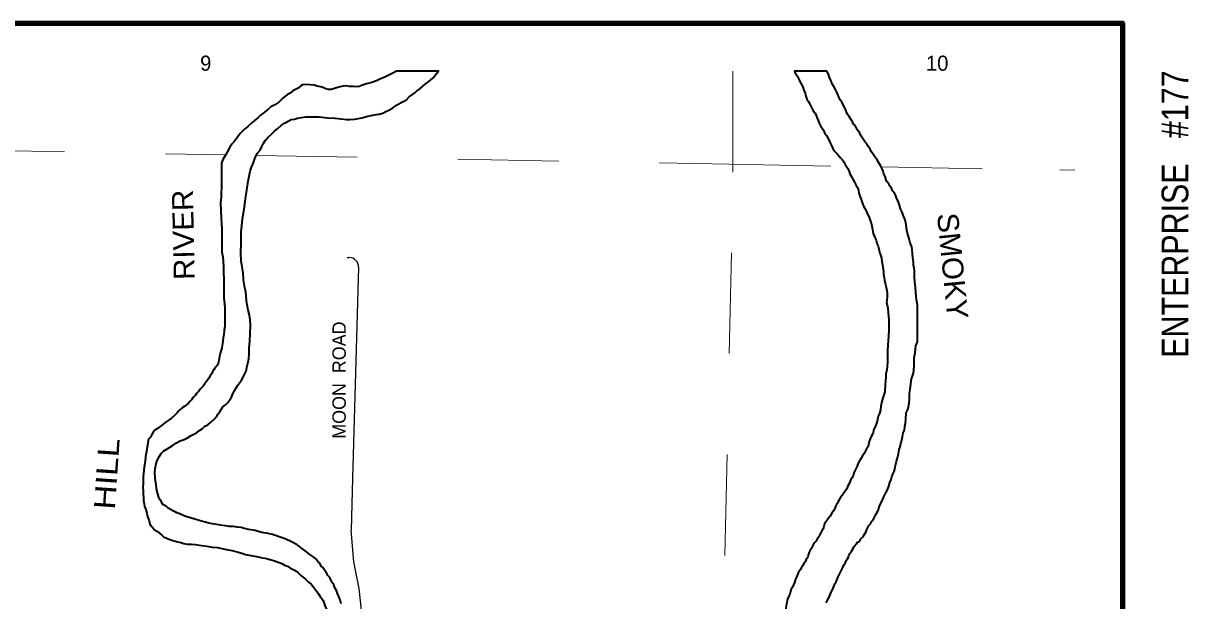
# Model space of a CAD drawing. Extents: x 149.11 to 153.06, y 38.56 to 42.5.
# Drawn here: x 151.904 to 153.06, y 41.931 to 42.503 of the extents above; entities that cross this region are included whole.
import ezdxf
from ezdxf.enums import TextEntityAlignment as Align

# ---------------------------------------------------------------- set-up
doc = ezdxf.new("R2010")
doc.units = 0
doc.header["$LTSCALE"] = 0.006
doc.linetypes.add('MEDIUM_DASHED', pattern=[4.5, 3, -1.5])
for name, color, linetype, lineweight in [('14', 7, 'Continuous', 25), ('15', 7, 'MEDIUM_DASHED', 13), ('25', 7, 'Continuous', 35), ('48', 7, 'Continuous', 106)]:
    doc.layers.add(name, color=color, linetype=linetype, lineweight=lineweight)
for name, color, linetype in [('29', 7, 'Continuous'), ('45', 7, 'Continuous'), ('49', 7, 'Continuous')]:
    doc.layers.add(name, color=color, linetype=linetype)

msp = doc.modelspace()

# ---------------------------------------------------------------- linework, layer by layer
at = {"layer": '14'}
for p, q in [((152.225379, 42.271023), (152.227462, 42.271023)), ((152.236742, 42.261364), (152.230682, 42.052462)), ((152.230682, 42.052462), (152.229356, 42.000758))]:
    msp.add_line(p, q, dxfattribs=at)
for points in [[(152.237311, 41.942992), (152.232008, 41.969318), (152.229356, 42.000758)], [(152.237689, 41.848674), (152.24053, 41.887121), (152.239962, 41.918561), (152.237311, 41.942992)]]:
    msp.add_lwpolyline(points, dxfattribs=at)
msp.add_arc((152.227246, 42.261573), 0.00947, 358.35118, 88.45069, dxfattribs=at)
at = {"layer": '15'}
for p, q in [((152.607765, 42.455682), (152.607765, 42.335227)), ((151.645265, 42.381439), (152.105114, 42.372727)), ((152.135227, 42.372159), (152.604545, 42.363447)), ((152.604545, 42.363447), (152.721212, 42.361364)), ((152.754924, 42.360795), (152.932008, 42.357576)), ((152.932008, 42.357576), (152.94678, 42.357765)), ((152.586742, 41.375947), (152.607765, 42.335227))]:
    msp.add_line(p, q, dxfattribs=at)
at = {"layer": '25'}
for points in [[(152.274242, 42.455682), (152.270644, 42.453598), (152.266667, 42.451705), (152.262879, 42.449811), (152.257765, 42.447727), (152.254356, 42.446023), (152.249811, 42.444318), (152.244697, 42.442992)], [(152.290152, 42.432386), (152.292614, 42.43428), (152.295076, 42.436742), (152.297538, 42.438258), (152.3, 42.440341), (152.302652, 42.442803), (152.305114, 42.444318), (152.307955, 42.44678), (152.310606, 42.448864), (152.312879, 42.451894), (152.315909, 42.455682), (152.274242, 42.455682)], [(152.71572, 42.425), (152.714205, 42.427273), (152.713068, 42.429356), (152.712121, 42.432008), (152.710795, 42.434848), (152.70947, 42.4375), (152.707765, 42.440341), (152.706061, 42.443182), (152.705114, 42.445833), (152.703598, 42.449432), (152.702462, 42.452652), (152.700947, 42.455682), (152.668561, 42.455682)], [(152.668561, 42.455682), (152.669886, 42.453409), (152.671591, 42.450947), (152.673295, 42.447538), (152.674432, 42.444886), (152.675947, 42.442424), (152.677083, 42.439962), (152.67822, 42.436742), (152.679356, 42.433902), (152.680114, 42.430871)], [(152.192614, 42.441667), (152.18447, 42.442424), (152.18125, 42.442235), (152.179545, 42.441098), (152.176705, 42.438826), (152.174053, 42.4375), (152.171591, 42.435985), (152.16875, 42.433712), (152.166098, 42.432386), (152.163636, 42.430492), (152.161553, 42.428977)], [(152.214773, 42.439205), (152.209848, 42.4375), (152.206439, 42.4375), (152.204167, 42.438258), (152.200568, 42.439773), (152.195644, 42.44072), (152.192614, 42.441667)], [(152.244697, 42.442992), (152.24072, 42.441667), (152.237311, 42.44053), (152.23428, 42.440152), (152.231818, 42.440341), (152.227652, 42.44053), (152.224053, 42.441098), (152.221591, 42.44072), (152.218371, 42.440152), (152.214773, 42.439205)], [(152.161553, 42.428977), (152.157576, 42.424811), (152.153788, 42.422348), (152.149811, 42.420265), (152.14678, 42.417614), (152.142992, 42.414773), (152.139394, 42.412121), (152.136932, 42.40947), (152.133144, 42.406439)], [(152.254167, 42.412689), (152.257197, 42.413068), (152.260795, 42.414015), (152.263826, 42.41553), (152.266856, 42.417045), (152.270265, 42.419129), (152.274242, 42.42197), (152.278788, 42.424432), (152.284091, 42.427273), (152.286932, 42.430303), (152.290152, 42.432386)], [(152.680114, 42.430871), (152.681061, 42.42803), (152.682386, 42.425947), (152.683712, 42.423485), (152.685795, 42.419697), (152.687311, 42.416288), (152.689205, 42.414015)], [(152.729167, 42.401705), (152.727462, 42.40322), (152.726326, 42.405303), (152.725, 42.407386), (152.723485, 42.410038), (152.721212, 42.413447), (152.719886, 42.416856), (152.717803, 42.421402), (152.71572, 42.425)], [(152.224621, 42.407576), (152.228409, 42.407576), (152.233144, 42.408144), (152.239962, 42.40928), (152.246023, 42.411174), (152.254167, 42.412689)], [(152.689205, 42.414015), (152.690341, 42.411553), (152.691477, 42.408902), (152.692424, 42.406629), (152.693371, 42.404167), (152.694697, 42.401515), (152.696402, 42.399242), (152.697727, 42.397159), (152.698674, 42.394508), (152.700568, 42.391856), (152.702462, 42.388258), (152.703788, 42.385417)], [(152.133144, 42.406439), (152.13125, 42.404735), (152.127083, 42.400758), (152.123485, 42.398106), (152.119318, 42.39375), (152.116856, 42.390341), (152.114205, 42.386553), (152.111174, 42.383333)], [(152.144508, 42.387311), (152.14678, 42.389773), (152.15, 42.392803), (152.15322, 42.396212), (152.157008, 42.399053), (152.160417, 42.402083), (152.163258, 42.403977), (152.169886, 42.407765)], [(152.169886, 42.407765), (152.173106, 42.407955), (152.176326, 42.408902), (152.180303, 42.409659), (152.18447, 42.410417), (152.19053, 42.410417), (152.197538, 42.410417)], [(152.197538, 42.410417), (152.206061, 42.40947), (152.213636, 42.408902), (152.224621, 42.407576)], [(152.74375, 42.378598), (152.742045, 42.380871), (152.740909, 42.383144), (152.739015, 42.385417), (152.736932, 42.388258), (152.735038, 42.391098), (152.733523, 42.394318), (152.730871, 42.397727), (152.729167, 42.401705)], [(152.111174, 42.383333), (152.10928, 42.380871), (152.106629, 42.376136), (152.104924, 42.372348), (152.102273, 42.368182), (152.100947, 42.364394), (152.100947, 42.360985), (152.100758, 42.356061)], [(152.13428, 42.370076), (152.136553, 42.374432), (152.139015, 42.377462), (152.14072, 42.380871), (152.142235, 42.383712), (152.144508, 42.387311)], [(152.703788, 42.385417), (152.705492, 42.382008), (152.706629, 42.379545), (152.707197, 42.378409), (152.708902, 42.375947), (152.711364, 42.373485), (152.714394, 42.369886)], [(152.758712, 42.351326), (152.757576, 42.353788), (152.756629, 42.356439), (152.755871, 42.358712), (152.754545, 42.361553), (152.752462, 42.364773), (152.750758, 42.367803), (152.748485, 42.370644), (152.746591, 42.373674), (152.744886, 42.375947), (152.74375, 42.378598)], [(152.127273, 42.346591), (152.128409, 42.351705), (152.129356, 42.356439), (152.130492, 42.360606), (152.132197, 42.364205), (152.13428, 42.370076)], [(152.714394, 42.369886), (152.716288, 42.367992), (152.717803, 42.365909), (152.719129, 42.363258), (152.720455, 42.361174), (152.72178, 42.35928), (152.722917, 42.35625), (152.723864, 42.353788), (152.725758, 42.350568)], [(152.100758, 42.356061), (152.100758, 42.341098), (152.100568, 42.33428), (152.100379, 42.330303), (152.1, 42.325758)], [(152.123295, 42.31875), (152.123864, 42.323864), (152.124621, 42.329356), (152.125758, 42.335417), (152.127273, 42.346591)], [(152.725758, 42.350568), (152.726705, 42.348674), (152.72803, 42.346402), (152.728977, 42.344318), (152.730114, 42.342235), (152.731439, 42.340341), (152.732197, 42.337689), (152.732576, 42.335038), (152.733333, 42.332765), (152.734091, 42.330871), (152.734848, 42.329167), (152.735417, 42.327273)], [(152.771591, 42.326705), (152.770455, 42.328977), (152.769697, 42.331061), (152.768939, 42.332955), (152.767803, 42.335417), (152.766098, 42.337121), (152.764962, 42.339583), (152.763636, 42.341477), (152.7625, 42.343939), (152.760227, 42.34678), (152.758712, 42.351326)], [(152.1, 42.325758), (152.100189, 42.317235), (152.100379, 42.310227), (152.100758, 42.304356), (152.101136, 42.299242)], [(152.120265, 42.296402), (152.121023, 42.302462), (152.12178, 42.30947), (152.122538, 42.314773), (152.123295, 42.31875)], [(152.735417, 42.327273), (152.736174, 42.324621), (152.737121, 42.32197), (152.738258, 42.320265), (152.739583, 42.317992), (152.74072, 42.31553), (152.741667, 42.313258), (152.742803, 42.310985), (152.743561, 42.308712), (152.744697, 42.30625), (152.745455, 42.302462)], [(152.779545, 42.303409), (152.778788, 42.307008), (152.777841, 42.309848), (152.776705, 42.313068), (152.775568, 42.315909), (152.774053, 42.319318), (152.772917, 42.322727), (152.771591, 42.326705)], [(152.101136, 42.299242), (152.101136, 42.292045), (152.101326, 42.286174), (152.101326, 42.28125), (152.101326, 42.276326), (152.102083, 42.27178)], [(152.119886, 42.275758), (152.120265, 42.28447), (152.120265, 42.296402)], [(152.745455, 42.302462), (152.746212, 42.298864), (152.746402, 42.29678), (152.74697, 42.294318), (152.747727, 42.292803), (152.748674, 42.29072), (152.749811, 42.288068), (152.750568, 42.285038), (152.751705, 42.282386), (152.752841, 42.277841)], [(152.785038, 42.281629), (152.784091, 42.283902), (152.783144, 42.286553), (152.782576, 42.289394), (152.781818, 42.291856), (152.781061, 42.295265), (152.780303, 42.297727), (152.779545, 42.303409)], [(152.122159, 42.255492), (152.121591, 42.259659), (152.120833, 42.263636), (152.120265, 42.267235), (152.119886, 42.275758)], [(152.752841, 42.277841), (152.753409, 42.275189), (152.754356, 42.272538), (152.755114, 42.270265), (152.755492, 42.267045), (152.756061, 42.263636), (152.756629, 42.25928), (152.757008, 42.257386)], [(152.787879, 42.252273), (152.787689, 42.257955), (152.7875, 42.260417), (152.786932, 42.263258), (152.786742, 42.266856), (152.786174, 42.270644), (152.785985, 42.274811), (152.785038, 42.281629)], [(152.102083, 42.27178), (152.102462, 42.267424), (152.102652, 42.260985), (152.10303, 42.245076), (152.10303, 42.238826)], [(152.125568, 42.228409), (152.125379, 42.232765), (152.125, 42.237121), (152.123864, 42.241098), (152.123295, 42.245076), (152.122538, 42.248864), (152.122159, 42.255492)], [(152.757008, 42.257386), (152.757197, 42.254356), (152.757765, 42.251326), (152.757955, 42.248485), (152.758902, 42.245455), (152.759659, 42.241667), (152.760795, 42.236174)], [(152.79072, 42.223485), (152.79053, 42.226136), (152.789962, 42.229167), (152.789394, 42.232955), (152.789205, 42.236742), (152.788826, 42.241288), (152.788258, 42.246402), (152.787879, 42.252273)], [(152.10303, 42.238826), (152.10303, 42.230303), (152.103788, 42.225379), (152.104167, 42.220455), (152.104167, 42.214962)], [(152.129545, 42.203788), (152.129356, 42.209091), (152.128598, 42.214015), (152.127273, 42.218939), (152.126136, 42.224242), (152.125568, 42.228409)], [(152.760795, 42.236174), (152.760795, 42.232008), (152.760417, 42.228788), (152.760038, 42.225947), (152.760606, 42.223864), (152.761553, 42.220644), (152.761742, 42.216098), (152.762311, 42.209091)], [(152.104167, 42.214962), (152.103977, 42.202652), (152.103409, 42.198864), (152.10303, 42.194508), (152.102462, 42.191856), (152.102273, 42.188258)], [(152.788447, 42.176515), (152.788826, 42.180114), (152.789205, 42.183333), (152.79072, 42.187311), (152.79072, 42.199432), (152.79072, 42.223485)], [(152.12822, 42.181439), (152.128788, 42.187689), (152.129545, 42.203788)], [(152.762311, 42.209091), (152.762311, 42.204167), (152.762311, 42.199432), (152.761932, 42.193182), (152.761364, 42.18428)], [(152.102273, 42.188258), (152.101136, 42.181629), (152.100568, 42.179167), (152.099621, 42.175947), (152.098864, 42.173295), (152.098106, 42.168939), (152.097538, 42.166288), (152.096402, 42.164015), (152.094886, 42.1625)], [(152.125947, 42.161932), (152.126894, 42.166098), (152.127841, 42.170455), (152.12822, 42.175758), (152.12822, 42.181439)], [(152.761364, 42.18428), (152.761174, 42.178409), (152.760985, 42.16875), (152.760606, 42.162121)], [(152.786174, 42.154545), (152.787121, 42.157955), (152.787311, 42.160038), (152.7875, 42.163258), (152.7875, 42.170644), (152.787689, 42.173485), (152.788447, 42.176515)], [(152.094886, 42.1625), (152.093371, 42.159659), (152.092045, 42.157576), (152.091098, 42.156061), (152.089583, 42.153788), (152.088258, 42.151515), (152.086932, 42.149621), (152.085606, 42.147727), (152.08428, 42.146402), (152.083333, 42.144508), (152.082197, 42.143182), (152.079924, 42.140909), (152.07822, 42.138636), (152.076894, 42.137121), (152.075947, 42.136174), (152.075, 42.13447)], [(152.112121, 42.135795), (152.113826, 42.138826), (152.115341, 42.141856), (152.117045, 42.144508), (152.119129, 42.147159), (152.120833, 42.150189), (152.122348, 42.152462), (152.124053, 42.155682), (152.125379, 42.158333), (152.125947, 42.161932)], [(152.760606, 42.162121), (152.760038, 42.158333), (152.75928, 42.155492), (152.75928, 42.152462), (152.759091, 42.148864), (152.758902, 42.144886)], [(152.782576, 42.126705), (152.782955, 42.131061), (152.782955, 42.136174), (152.783523, 42.140152), (152.78447, 42.148485), (152.784848, 42.150947), (152.786174, 42.154545)], [(152.075, 42.13447), (152.073674, 42.133144), (152.072348, 42.132386), (152.071023, 42.130114), (152.069318, 42.128409), (152.067992, 42.126515), (152.066098, 42.125189), (152.064394, 42.123674), (152.061932, 42.12197), (152.05947, 42.120076), (152.058144, 42.11875), (152.056818, 42.117045), (152.054545, 42.114773)], [(152.097538, 42.116098), (152.099053, 42.118182), (152.100379, 42.120455), (152.102273, 42.122917), (152.104924, 42.125), (152.107008, 42.127273), (152.10928, 42.130492), (152.110795, 42.132765), (152.112121, 42.135795)], [(152.758902, 42.144886), (152.758523, 42.138068), (152.757386, 42.135038), (152.756439, 42.132008), (152.755492, 42.12822), (152.754545, 42.123674), (152.753977, 42.120076), (152.75322, 42.116288)], [(152.779356, 42.110417), (152.779735, 42.117045), (152.78125, 42.120265), (152.782008, 42.122727), (152.782576, 42.126705)], [(152.054545, 42.114773), (152.051326, 42.111932), (152.048106, 42.109659), (152.045076, 42.107576), (152.042614, 42.105682), (152.040152, 42.103598), (152.037311, 42.101705), (152.034848, 42.1), (152.033144, 42.098106), (152.031629, 42.095644), (152.030303, 42.092992), (152.028409, 42.090909)], [(152.073295, 42.096023), (152.076136, 42.097348), (152.079167, 42.099432), (152.081818, 42.101136), (152.08428, 42.103788), (152.087311, 42.105303), (152.089962, 42.107576), (152.093182, 42.110417), (152.096023, 42.113258), (152.097538, 42.116098)], [(152.75322, 42.116288), (152.751894, 42.113636), (152.751136, 42.110227), (152.75, 42.106818), (152.749053, 42.103977), (152.747538, 42.100947)], [(152.747538, 42.100947), (152.74678, 42.097727), (152.745833, 42.095455), (152.744886, 42.093561), (152.743939, 42.091477), (152.742992, 42.088636), (152.741856, 42.083712), (152.739962, 42.080871), (152.738068, 42.076705)], [(152.775, 42.088826), (152.775947, 42.093371), (152.776705, 42.097159), (152.777841, 42.1), (152.778409, 42.103409), (152.778788, 42.106818), (152.779356, 42.110417)], [(152.028409, 42.090909), (152.027273, 42.083523), (152.026326, 42.078788), (152.025379, 42.073674), (152.025, 42.068939), (152.024053, 42.063258)], [(152.047727, 42.081818), (152.052083, 42.08447), (152.05625, 42.0875), (152.059848, 42.089394), (152.063826, 42.09053), (152.067235, 42.092235), (152.070833, 42.094508), (152.073295, 42.096023)], [(152.771023, 42.072538), (152.77197, 42.076515), (152.772727, 42.080682), (152.773674, 42.083523), (152.774432, 42.086553), (152.775, 42.088826)], [(152.034848, 42.058144), (152.035038, 42.061553), (152.035795, 42.065152), (152.036742, 42.068939), (152.038068, 42.07197), (152.039205, 42.074053), (152.041098, 42.076705), (152.04375, 42.079545), (152.047727, 42.081818)], [(152.738068, 42.076705), (152.736364, 42.074432), (152.735038, 42.072159), (152.733333, 42.069508), (152.731818, 42.066667), (152.730871, 42.064205), (152.729545, 42.061553), (152.728598, 42.059659)], [(152.742424, 42.005492), (152.744129, 42.007197), (152.745455, 42.009848), (152.747348, 42.011742), (152.748295, 42.013826), (152.749432, 42.016477), (152.751136, 42.018939), (152.752083, 42.021402), (152.75322, 42.024621), (152.754924, 42.02822), (152.756061, 42.030682), (152.757197, 42.033333), (152.758523, 42.035795), (152.759659, 42.038447), (152.760985, 42.040909), (152.7625, 42.044508), (152.763258, 42.048106), (152.764583, 42.050947), (152.765341, 42.053788), (152.766477, 42.05625), (152.767614, 42.058902), (152.768182, 42.061174), (152.76875, 42.063636), (152.769318, 42.066288), (152.770076, 42.069318), (152.771023, 42.072538)], [(152.024053, 42.063258), (152.023295, 42.053598), (152.023106, 42.04697), (152.022727, 42.042992), (152.023106, 42.039773)], [(152.037689, 42.036932), (152.036553, 42.041667), (152.036174, 42.045833), (152.035417, 42.049432), (152.035038, 42.05303), (152.034848, 42.058144)], [(152.728598, 42.059659), (152.727841, 42.057765), (152.727083, 42.054545), (152.725758, 42.052462), (152.724432, 42.050379), (152.723295, 42.047538), (152.72178, 42.044886), (152.720644, 42.041856), (152.719129, 42.039394), (152.717614, 42.037311), (152.716288, 42.035038), (152.714015, 42.032765)], [(152.023106, 42.039773), (152.023485, 42.030303), (152.024053, 42.026894), (152.024621, 42.024432), (152.025947, 42.021402), (152.026894, 42.017803), (152.027462, 42.014394)], [(152.064394, 42.014773), (152.061553, 42.015909), (152.05947, 42.017045), (152.056629, 42.017992), (152.054924, 42.018939), (152.052652, 42.020076), (152.050379, 42.021212), (152.048106, 42.022538), (152.046212, 42.024242), (152.044129, 42.025758), (152.042424, 42.026705), (152.041477, 42.028977), (152.039962, 42.031061), (152.038826, 42.033333), (152.037689, 42.036932)], [(152.714015, 42.032765), (152.713068, 42.031061), (152.712121, 42.029167), (152.711553, 42.027652), (152.710606, 42.026136), (152.709659, 42.024242), (152.708712, 42.022348), (152.707386, 42.020076), (152.705871, 42.017803), (152.704167, 42.014773), (152.702652, 42.012689), (152.700189, 42.00928), (152.698674, 42.007008)], [(152.027462, 42.014394), (152.028977, 42.010227), (152.029924, 42.006818), (152.031629, 42.004356), (152.03447, 42.001326), (152.037311, 41.999621), (152.039583, 41.997538), (152.041667, 41.995833), (152.043371, 41.994318), (152.045644, 41.993182), (152.047917, 41.992235)], [(152.091856, 42.007197), (152.088258, 42.007765), (152.084848, 42.008712), (152.081061, 42.009659), (152.078598, 42.010417), (152.074432, 42.011742), (152.071212, 42.012689), (152.064394, 42.014773)], [(152.127841, 42.001515), (152.123295, 42.002652), (152.120455, 42.003409), (152.116477, 42.003977), (152.112689, 42.004545), (152.108333, 42.004545), (152.104924, 42.005114), (152.1, 42.005682), (152.096023, 42.006439), (152.091856, 42.007197)], [(152.698674, 42.007008), (152.698106, 42.004356), (152.697159, 42.002273), (152.695833, 42.000189), (152.694886, 41.998106), (152.69375, 41.996023), (152.693182, 41.994508), (152.691667, 41.992614), (152.690152, 41.989773), (152.688636, 41.988258), (152.687311, 41.986174), (152.686174, 41.983523)], [(152.157955, 41.994318), (152.154356, 41.995455), (152.151515, 41.996402), (152.148485, 41.997348), (152.145455, 41.997917), (152.142803, 41.998295), (152.139394, 41.998864), (152.134091, 42.000379), (152.127841, 42.001515)], [(152.723864, 41.977652), (152.725379, 41.980114), (152.726894, 41.982576), (152.727652, 41.98447), (152.729167, 41.985985), (152.730303, 41.987311), (152.731439, 41.988826), (152.732955, 41.989583), (152.733902, 41.990909), (152.73447, 41.992235), (152.736174, 41.99375), (152.737121, 41.995076), (152.738826, 41.997917), (152.739962, 41.999432), (152.74072, 42.001515), (152.741477, 42.003598), (152.742424, 42.005492)], [(152.047917, 41.992235), (152.052652, 41.99053), (152.057576, 41.989394), (152.060417, 41.988636), (152.063636, 41.987689), (152.066856, 41.987121), (152.071023, 41.986932), (152.075, 41.986553), (152.078977, 41.985985)], [(152.078977, 41.985985), (152.086364, 41.984848), (152.091667, 41.984091), (152.09697, 41.983523), (152.101136, 41.982765), (152.105871, 41.981629), (152.110985, 41.980682)], [(152.189394, 41.975947), (152.186932, 41.977841), (152.185038, 41.979356), (152.182386, 41.98125), (152.180114, 41.982955), (152.177841, 41.984848), (152.175947, 41.986364), (152.171591, 41.988636), (152.168182, 41.990152), (152.163068, 41.992614), (152.157955, 41.994318)], [(152.110985, 41.980682), (152.116288, 41.979356), (152.121023, 41.97803), (152.124621, 41.976705), (152.129924, 41.975758), (152.133712, 41.975), (152.137121, 41.974432), (152.141098, 41.973485), (152.143939, 41.973106)], [(152.143939, 41.973106), (152.147727, 41.972159), (152.152462, 41.970644), (152.155492, 41.969886), (152.160606, 41.967803), (152.163447, 41.966288), (152.166288, 41.965152), (152.168561, 41.963636), (152.171212, 41.962311), (152.173106, 41.961364), (152.174811, 41.960227)], [(152.208144, 41.953788), (152.20625, 41.955871), (152.205114, 41.957955), (152.203977, 41.960038), (152.202652, 41.961742), (152.201136, 41.963826), (152.199621, 41.965341), (152.198295, 41.968182), (152.196402, 41.969886), (152.194318, 41.972348), (152.192235, 41.974053), (152.189394, 41.975947)], [(152.686174, 41.983523), (152.685417, 41.982386), (152.68428, 41.981061), (152.683523, 41.979167), (152.682576, 41.975947), (152.682008, 41.974053), (152.680492, 41.97178), (152.679545, 41.969508), (152.67803, 41.967424), (152.677083, 41.96572), (152.675758, 41.963826), (152.674621, 41.961553), (152.672727, 41.95928), (152.671402, 41.956061)], [(152.710038, 41.949811), (152.712311, 41.954735), (152.714205, 41.958712), (152.71572, 41.961742), (152.717045, 41.964394), (152.718182, 41.966856), (152.719508, 41.968939), (152.720455, 41.971023), (152.721402, 41.972538), (152.722348, 41.974242), (152.722727, 41.975758), (152.723864, 41.977652)], [(152.174811, 41.960227), (152.176705, 41.958712), (152.179356, 41.956061), (152.182008, 41.953977), (152.18447, 41.951894), (152.186932, 41.949432), (152.189773, 41.947348), (152.191667, 41.945076), (152.194129, 41.941667), (152.195833, 41.939773), (152.19697, 41.937689), (152.198674, 41.935227), (152.200379, 41.933144), (152.201515, 41.931061)], [(152.219508, 41.927841), (152.218561, 41.931818), (152.217045, 41.935038), (152.21572, 41.938258), (152.214773, 41.941098), (152.213258, 41.94375), (152.212121, 41.946591), (152.210417, 41.948864), (152.209091, 41.951705), (152.208144, 41.953788)], [(152.671402, 41.956061), (152.670833, 41.954356), (152.669886, 41.952462), (152.668939, 41.948864), (152.667992, 41.94678), (152.667045, 41.944318), (152.66572, 41.942424), (152.664583, 41.939205), (152.663826, 41.936553), (152.6625, 41.93428), (152.661742, 41.931439)], [(152.700189, 41.928977), (152.701515, 41.931629), (152.703409, 41.935227), (152.704735, 41.938826), (152.706439, 41.941856), (152.707955, 41.944886), (152.708902, 41.947538), (152.710038, 41.949811)], [(152.201515, 41.931061), (152.203409, 41.926136), (152.205114, 41.921591), (152.20625, 41.917424), (152.207955, 41.913636), (152.208902, 41.908523)], [(152.661742, 41.931439), (152.661174, 41.928788), (152.660606, 41.926136), (152.660417, 41.923106), (152.659848, 41.921402), (152.659091, 41.919508), (152.658144, 41.917045), (152.657955, 41.914773), (152.657386, 41.912311)]]:
    msp.add_lwpolyline(points, dxfattribs=at)
at = {"layer": '48'}
msp.add_lwpolyline([(149.111553, 38.620455), (149.111553, 42.50303), (152.994129, 42.50303), (152.994129, 38.620455)], close=True, dxfattribs=at)

# ---------------------------------------------------------------- texts
at = {"layer": '29'}
for s, rotation, width, p in [('RIVER', 91.272, 1.05, (152.07344, 42.293708)), ('SMOKY', 275.674, 1.05, (152.815345, 42.261541)), ('HILL', 86.057, 1.2, (151.997513, 42.056007))]:
    msp.add_text(s, height=0.02083, rotation=rotation, dxfattribs=dict(at, width=width)).set_placement(p, align=Align.CENTER)
at = {"layer": '45'}
for s, p in [('9', (152.085227, 42.456061)), ('10', (152.810322, 42.456061))]:
    msp.add_text(s, height=0.01496, dxfattribs=at).set_placement(p, align=Align.CENTER)
at = {"layer": '48', "width": 0.85}
msp.add_text('ENTERPRISE   #177', height=0.02651, rotation=90, dxfattribs=at).set_placement((153.05928, 42.314015), align=Align.CENTER)
at = {"layer": '49'}
msp.add_text('MOON  ROAD', height=0.01326, rotation=90, dxfattribs=at).set_placement((152.224053, 42.149527), align=Align.CENTER)

doc.saveas('drawing.dxf')
